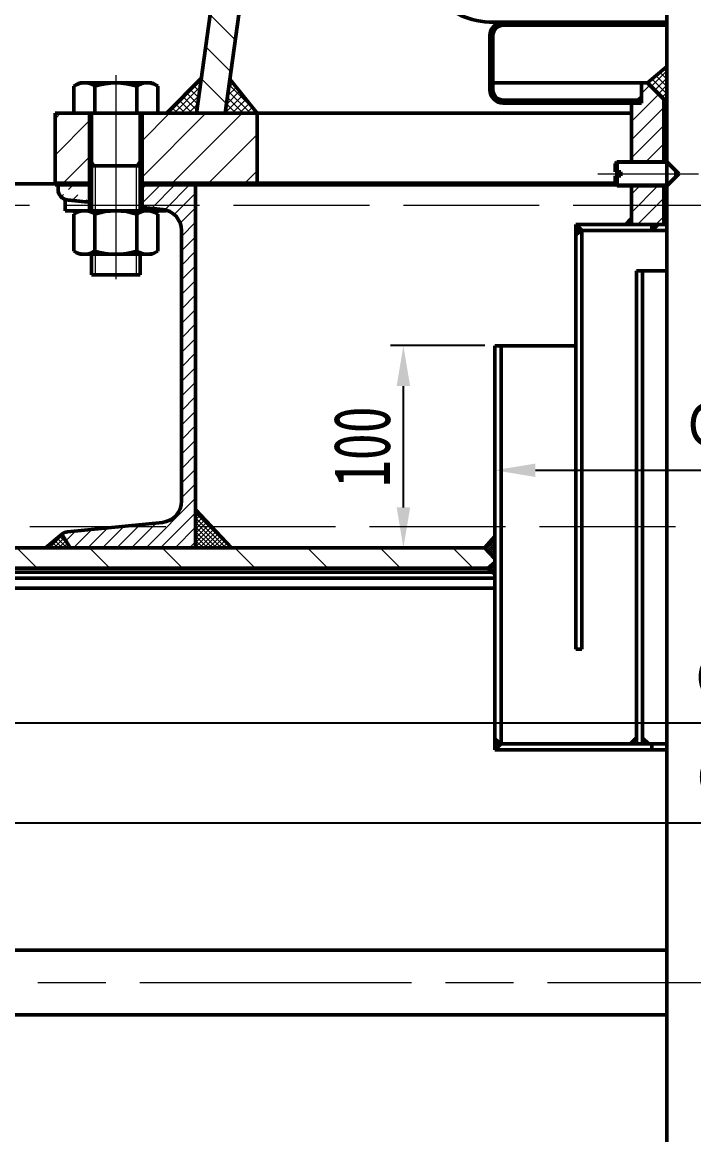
# Model space of a CAD drawing. Header units: millimetres. Extents: x 17368 to 100025, y -24769 to 12950.
# Drawn here: x 45498.5 to 45540, y -9011.9 to -8943.1 of the extents above; entities that cross this region are included whole.
import ezdxf

# ---------------------------------------------------------------- set-up
doc = ezdxf.new("R2010")
doc.units = ezdxf.units.MM
doc.header["$LTSCALE"] = 2.8
for name, pattern in [('AM_ISO02W050', [7.5, 6, -1.5]), ('AM_ISO02W050x2', [3.75, 3, -0.75]), ('AM_ISO08W050', [18, 12, -1.5, 3, -1.5]), ('AM_ISO08W050x2', [9, 6, -0.75, 1.5, -0.75])]:
    doc.linetypes.add(name, pattern=pattern)
doc.layers.get('0').update_dxf_attribs({"lineweight": 50})
doc.layers.get('Defpoints').update_dxf_attribs({"lineweight": 50})
for name, color, linetype, lineweight in [('AM_0', 7, 'Continuous', 50), ('AM_0N', 7, 'Continuous', 50), ('AM_3N', 6, 'AM_ISO02W050', 15), ('AM_4N', 3, 'Continuous', 15), ('AM_7N', 4, 'AM_ISO08W050', 15), ('bhatch', 5, 'Continuous', 15), ('dim', 7, 'Continuous', 15), ('细实线', 5, 'Continuous', 15)]:
    doc.layers.add(name, color=color, linetype=linetype, lineweight=lineweight)
doc.styles.add('仿宋体', font='', dxfattribs={"width": 0.7, "height": 3.5})
doc.styles.get('仿宋体').set_extended_font_data('FangSong_GB2312')
doc.dimstyles.new('ISO-25', dxfattribs={"dimtxt": 3.5, "dimasz": 2.5, "dimexe": 1.25, "dimexo": 0.625, "dimtad": 1, "dimdsep": 46, "dimtxsty": '仿宋体', "dimcen": 2.5, "dimadec": 0, "dimazin": 0, "dimtfac": 1, "dimtmove": 0, "dimatfit": 1, "dimfxl": 0, "dimarcsym": 0})
pattern_1 = [(45, (-21993.8874, -4614.7845), (-0.06735192091, 0.06735192091), []), (135, (-21993.8874, -4614.7845), (-0.06735192091, -0.06735192091), [])]
pattern_2 = [(45, (-21993.8874, -4614.7845), (-0.1403165019, 0.1403165019), []), (135, (-21993.8874, -4614.7845), (-0.1403165019, -0.1403165019), [])]
pattern_3 = [(45, (-21993.8874, -4614.7845), (-0.224506403, 0.224506403), []), (135, (-21993.8874, -4614.7845), (-0.224506403, -0.224506403), [])]
pattern_4 = [(45, (-21993.8874, -4614.7845), (-0.449012806, 0.449012806), [])]

# ---------------------------------------------------------------- blocks, each defined once
blk = doc.blocks.new('*D1275')
at = {"layer": 'Defpoints', "color": 0, "linetype": 'Continuous', "lineweight": 15}
for p in [(45369.225, -8977.522), (45414.762, -8977.522), (45539.913, -9348.821)]:
    blk.add_point(p, dxfattribs=at)
at = {"layer": '细实线', "color": 0, "linetype": 'Continuous', "lineweight": -2}
for p, q in [((45414.137, -8977.522), (45368.425, -8977.522)), ((45369.225, -9346.321), (45369.225, -8980.022)), ((45539.288, -9348.821), (45368.425, -9348.821))]:
    blk.add_line(p, q, dxfattribs=at)
at = {"layer": '细实线', "color": 0, "linetype": 'Continuous', "lineweight": 15}
for points in [[(45368.808, -8980.022), (45369.641, -8980.022), (45369.225, -8977.522)], [(45368.808, -9346.321), (45369.641, -9346.321), (45369.225, -9348.821)]]:
    blk.add_solid(points, dxfattribs=at)
at = {"layer": '细实线', "color": 0, "linetype": 'Continuous', "lineweight": 15, "insert": (45366.675, -9163.172), "char_height": 3.5, "attachment_point": 5, "rotation": 90, "style": '仿宋体'}
blk.add_mtext('2970', dxfattribs=at)
blk = doc.blocks.new('*D1277')
at = {"layer": 'Defpoints', "color": 0, "linetype": 'Continuous', "lineweight": 15}
for p in [(45522.065, -8963.147), (45527.725, -8963.147), (45523.787, -8975.647)]:
    blk.add_point(p, dxfattribs=at)
at = {"layer": '细实线', "color": 0, "linetype": 'Continuous', "lineweight": -2}
for p, q in [((45527.1, -8963.147), (45521.265, -8963.147)), ((45522.065, -8973.147), (45522.065, -8965.647)), ((45523.162, -8975.647), (45521.265, -8975.647))]:
    blk.add_line(p, q, dxfattribs=at)
at = {"layer": '细实线', "color": 0, "linetype": 'Continuous', "lineweight": 15}
for points in [[(45521.649, -8965.647), (45522.482, -8965.647), (45522.065, -8963.147)], [(45521.649, -8973.147), (45522.482, -8973.147), (45522.065, -8975.647)]]:
    blk.add_solid(points, dxfattribs=at)
at = {"layer": '细实线', "color": 0, "linetype": 'Continuous', "lineweight": 15, "insert": (45519.515, -8969.397), "char_height": 3.5, "attachment_point": 5, "rotation": 90, "style": '仿宋体'}
blk.add_mtext('100', dxfattribs=at)
blk = doc.blocks.new('*D1391')
at = {"layer": 'Defpoints', "color": 0, "lineweight": 15}
for p in [(45416.413, -8982.522), (45675.913, -8982.166), (45675.913, -8986.477)]:
    blk.add_point(p, dxfattribs=at)
at = {"layer": '细实线', "color": 0, "lineweight": -2}
for p, q in [((45416.413, -8983.147), (45416.413, -8987.277)), ((45675.913, -8982.791), (45675.913, -8987.277)), ((45418.913, -8986.477), (45673.413, -8986.477))]:
    blk.add_line(p, q, dxfattribs=at)
at = {"layer": '细实线', "color": 0, "lineweight": 15}
for points in [[(45418.913, -8986.06), (45418.913, -8986.893), (45416.413, -8986.477)], [(45673.413, -8986.06), (45673.413, -8986.893), (45675.913, -8986.477)]]:
    blk.add_solid(points, dxfattribs=at)
at = {"layer": '细实线', "color": 0, "lineweight": 15, "insert": (45544.736, -8983.662), "char_height": 3.5, "attachment_point": 5, "style": '仿宋体'}
blk.add_mtext('φ2076', dxfattribs=at)
blk = doc.blocks.new('*D1392')
at = {"layer": 'Defpoints', "color": 0, "lineweight": 15}
for p in [(45413.538, -8980.71), (45678.788, -8980.71), (45678.788, -8992.648)]:
    blk.add_point(p, dxfattribs=at)
at = {"layer": '细实线', "color": 0, "lineweight": -2}
for p, q in [((45413.538, -8981.335), (45413.538, -8993.448)), ((45678.788, -8981.335), (45678.788, -8993.448)), ((45416.038, -8992.648), (45676.288, -8992.648))]:
    blk.add_line(p, q, dxfattribs=at)
at = {"layer": '细实线', "color": 0, "lineweight": 15}
for points in [[(45416.038, -8992.232), (45416.038, -8993.065), (45413.538, -8992.648)], [(45676.288, -8992.232), (45676.288, -8993.065), (45678.788, -8992.648)]]:
    blk.add_solid(points, dxfattribs=at)
at = {"layer": '细实线', "color": 0, "lineweight": 15, "insert": (45544.812, -8989.834), "char_height": 3.5, "attachment_point": 5, "style": '仿宋体'}
blk.add_mtext('φ2122', dxfattribs=at)
blk = doc.blocks.new('*D1486')
at = {"layer": 'Defpoints', "color": 0, "lineweight": 15}
for p in [(45527.725, -8970.391), (45564.6, -8970.391), (45564.6, -8970.851)]:
    blk.add_point(p, dxfattribs=at)
at = {"layer": '细实线', "color": 0, "lineweight": -2}
for p, q in [((45530.225, -8970.851), (45562.1, -8970.851)), ((45527.725, -8971.016), (45527.725, -8971.651)), ((45564.6, -8971.016), (45564.6, -8971.651))]:
    blk.add_line(p, q, dxfattribs=at)
at = {"layer": '细实线', "color": 0, "lineweight": 15}
for points in [[(45530.225, -8970.435), (45530.225, -8971.268), (45527.725, -8970.851)], [(45562.1, -8970.435), (45562.1, -8971.268), (45564.6, -8970.851)]]:
    blk.add_solid(points, dxfattribs=at)
at = {"layer": '细实线', "color": 0, "lineweight": 15, "insert": (45545.078, -8968.036), "char_height": 3.5, "attachment_point": 5, "style": '仿宋体'}
blk.add_mtext('φ295x3', dxfattribs=at)

msp = doc.modelspace()

# ---------------------------------------------------------------- hatches: boundary and pattern name
at = {"layer": 'bhatch', "lineweight": 15}
h = msp.add_hatch(dxfattribs=at)
h.set_pattern_fill('ANSI31', color=256, scale=0.5, angle=90, style=0)
h.set_pattern_definition([(135, (-21993.8874, -4614.7845), (-1.122532015, -1.122532015), [])])
h.paths.add_polyline_path([(45523.50195, -8857.52245), (45521.73574, -8857.52245), (45517.65176, -8887.45995), (45519.41797, -8887.45995)])
h.paths.add_polyline_path([(45519.41797, -8887.45995), (45517.65176, -8887.45995), (45512.77827, -8923.18495), (45514.54448, -8923.18495)])
h.paths.add_polyline_path([(45509.28771, -8948.77245), (45511.05392, -8948.77245), (45514.54448, -8923.18495), (45512.77827, -8923.18495)])
h.paths.add_polyline_path([(45579.54715, -8923.18495), (45577.78094, -8923.18495), (45581.2715, -8948.77245), (45583.03771, -8948.77245)])
h.paths.add_polyline_path([(45577.78094, -8923.18495), (45579.54715, -8923.18495), (45570.58968, -8857.52245), (45568.82347, -8857.52245)])
h = msp.add_hatch(dxfattribs=at)
h.set_pattern_fill('ANSI31', color=256, scale=0.25, style=0)
h.set_pattern_definition([(45, (41308.8399, -8225.1257), (-0.56126601, 0.56126601), [])])
h.paths.add_polyline_path([(45538.16271, -8947.89745), (45537.16271, -8946.89745), (45536.78771, -8946.89745), (45536.78771, -8948.14745), (45536.16271, -8948.14745), (45536.16271, -8951.77245), (45538.16271, -8951.77245)])
h.paths.add_polyline_path([(45538.16271, -8953.27245), (45536.16271, -8953.27245), (45536.16271, -8955.64745), (45538.16271, -8955.64745)])
h.paths.add_polyline_path([(45556.16271, -8948.14745), (45555.53771, -8948.14745), (45555.53771, -8946.89745), (45555.16271, -8946.89745), (45554.16271, -8947.89745), (45554.16271, -8955.64745), (45556.16271, -8955.64745), (45556.16271, -8955.27245)])
at = {"layer": 'dim', "lineweight": 15}
h = msp.add_hatch(dxfattribs=at)
h.set_pattern_fill('ANSI31', color=256, scale=0.5, style=0)
h.set_pattern_definition([(45, (38046.3664, -7948.3736), (-1.122532, 1.122532), [])])
h.paths.add_polyline_path([(45500.53771, -8953.14745), (45502.66271, -8953.14745), (45502.66271, -8948.77245), (45500.53771, -8948.77245)])
h.paths.add_polyline_path([(45513.03771, -8953.14745), (45513.03771, -8948.77245), (45505.91271, -8948.77245), (45505.91271, -8953.14745), (45509.22521, -8953.14745)])
h.paths.add_polyline_path([(45579.28771, -8948.77245), (45579.28771, -8953.14745), (45586.41271, -8953.14745), (45586.41271, -8948.77245)])
h.paths.add_polyline_path([(45591.78771, -8948.77245), (45589.66271, -8948.77245), (45589.66271, -8953.14745), (45591.78771, -8953.14745)])
at = {"layer": 'dim'}
h = msp.add_hatch(dxfattribs=at)
h.set_pattern_fill('ANSI37', color=256, scale=0.0125, style=0)
h.set_pattern_definition([(45, (41308.214893, -8234.750724), (-0.02806330038, 0.02806330038), []), (135, (41308.214893, -8234.750724), (-0.02806330038, -0.02806330038), [])])
h.paths.add_polyline_path([(45536.10021, -8987.77245), (45536.47521, -8987.77245), (45536.47521, -8987.39745)])
h = msp.add_hatch(dxfattribs=at)
h.set_pattern_fill('ANSI37', color=256, scale=0.0125, style=0)
h.set_pattern_definition([(135, (49765.110518, -8234.750724), (0.02806330038, 0.02806330038), []), (45, (49765.110518, -8234.750724), (0.02806330038, -0.02806330038), [])])
h.paths.add_polyline_path([(45537.22521, -8987.77245), (45536.85021, -8987.77245), (45536.85021, -8987.39745)])
h = msp.add_hatch(dxfattribs=at)
h.set_pattern_fill('ANSI37', color=256, scale=0.0125, style=0)
h.set_pattern_definition([(45, (41306.089893, -8234.750724), (-0.02806330038, 0.02806330038), []), (135, (41306.089893, -8234.750724), (-0.02806330038, -0.02806330038), [])])
h.paths.add_polyline_path([(45527.72521, -8987.463), (45527.72521, -8988.14745), (45528.10021, -8987.77245)])
at = {"layer": '细实线', "lineweight": 15}
h = msp.add_hatch(dxfattribs=at)
h.set_pattern_fill('ANSI37', color=256, scale=0.1, style=0)
h.set_pattern_definition(pattern_3)
h.paths.add_polyline_path([(45538.35021, -8945.88992), (45537.16271, -8946.89745), (45538.16271, -8947.89745), (45538.33505, -8947.89745), (45538.35021, -8947.8823)])
h.paths.add_polyline_path([(45553.97521, -8945.81179), (45553.97521, -8947.89745), (45554.16271, -8947.89745), (45555.15398, -8946.90618), (45554.95912, -8946.71132)])
h = msp.add_hatch(dxfattribs=at)
h.set_pattern_fill('ANSI37', color=256, scale=0.1, style=0)
h.set_pattern_definition(pattern_3)
h.paths.add_polyline_path([(45509.58319, -8946.60647), (45507.44471, -8948.77245), (45509.28771, -8948.77245)])
h.paths.add_polyline_path([(45511.34203, -8946.66046), (45511.05392, -8948.77245), (45513.03771, -8948.77245)])
h.paths.add_polyline_path([(45580.98843, -8946.6974), (45579.28771, -8948.77245), (45581.2715, -8948.77245)])
h.paths.add_polyline_path([(45582.75642, -8946.71043), (45583.03771, -8948.77245), (45584.75442, -8948.77245)])
at = {"layer": '细实线', "linetype": 'Continuous', "lineweight": 15}
h = msp.add_hatch(dxfattribs=at)
h.set_pattern_fill('ANSI37', color=5, scale=0.03, style=0)
h.set_pattern_definition(pattern_1)
h.paths.add_polyline_path([(45527.41271, -8946.89745), (45527.41271, -8947.11499), (45527.60021, -8946.89745), (45527.41271, -8946.68147)])
h = msp.add_hatch(dxfattribs=at)
h.set_pattern_fill('ANSI37', color=5, scale=0.03, style=0)
h.set_pattern_definition(pattern_1)
h.paths.add_polyline_path([(45536.54331, -8947.95995), (45536.78771, -8948.14745), (45536.78771, -8947.77245)])
at = {"layer": '细实线', "lineweight": 15}
h = msp.add_hatch(dxfattribs=at)
h.set_pattern_fill('ANSI31', color=256, scale=0.2, style=0)
h.set_pattern_definition(pattern_4)
edge = h.paths.add_edge_path()
edge.add_line((45500.72521, -8953.14745), (45500.72521, -8953.49046))
edge.add_arc((45501.37521, -8953.49046), 0.65, 180, 264.2894069)
edge.add_line((45500.53771, -8953.14745), (45502.78771, -8953.14745))
edge.add_line((45502.66271, -8954.27245), (45502.66271, -8953.14745))
edge.add_line((45501.16271, -8954.12245), (45502.78771, -8954.28495))
h = msp.add_hatch(dxfattribs=at)
h.set_pattern_fill('ANSI31', color=256, scale=0.2, style=0)
h.set_pattern_definition(pattern_4)
h.paths.add_polyline_path([(45509.22521, -8953.14745), (45505.91271, -8953.14745), (45505.91271, -8954.59745), (45507.1683, -8954.72301), (45507.41271, -8954.74745), (45507.41271, -8954.77121, -0.33167927), (45508.35021, -8956.029), (45508.35021, -8972.7659, -0.38531359), (45507.1683, -8974.07189), (45501.31053, -8974.65767, 0.14723169), (45500.96427, -8974.80082), (45500.96013, -8974.80423), (45501.46524, -8975.64745), (45509.22521, -8975.64745)])
at = {"layer": '细实线', "linetype": 'Continuous', "lineweight": 15}
h = msp.add_hatch(dxfattribs=at)
h.set_pattern_fill('ANSI37', color=5, scale=0.03, style=0)
h.set_pattern_definition(pattern_1)
h.paths.add_polyline_path([(45532.72521, -8955.64745), (45532.72521, -8956.30351), (45533.10021, -8956.02245)])
h = msp.add_hatch(dxfattribs=at)
h.set_pattern_fill('ANSI37', color=5, scale=0.03, style=0)
h.set_pattern_definition(pattern_1)
h.paths.add_polyline_path([(45536.16271, -8955.64745), (45535.78771, -8955.64745), (45536.16271, -8955.27245)])
h = msp.add_hatch(dxfattribs=at)
h.set_pattern_fill('ANSI37', color=5, scale=0.03, style=0)
h.set_pattern_definition(pattern_1)
h.paths.add_polyline_path([(45537.41271, -8955.64745), (45537.78771, -8955.64745), (45537.41271, -8956.02245)])
h = msp.add_hatch(dxfattribs=at)
h.set_pattern_fill('ANSI37', color=5, scale=0.0625, style=0)
h.set_pattern_definition(pattern_2)
h.paths.add_polyline_path([(45509.22521, -8973.28381), (45509.22521, -8974.33495), (45510.21119, -8974.33495)])
h.paths.add_polyline_path([(45509.22521, -8974.33495), (45509.22521, -8975.64745), (45511.44233, -8975.64745), (45510.21119, -8974.33495)])
h = msp.add_hatch(dxfattribs=at)
h.set_pattern_fill('ANSI37', color=5, scale=0.0625, style=0)
h.set_pattern_definition(pattern_2)
h.paths.add_polyline_path([(45500.72521, -8975.30444, -0.22313277), (45500.96013, -8974.80423), (45499.93538, -8975.64745), (45500.72521, -8975.64745)])
h.paths.add_polyline_path([(45500.96013, -8974.80423, 0.22313277), (45500.72521, -8975.30444), (45500.72521, -8975.64745), (45501.46524, -8975.64745)])
h = msp.add_hatch(dxfattribs=at)
h.set_pattern_fill('ANSI37', color=5, scale=0.03, style=0)
h.set_pattern_definition(pattern_1)
h.paths.add_polyline_path([(45527.72521, -8974.93114), (45527.08376, -8975.64745), (45527.72521, -8975.64745)])
h.paths.add_polyline_path([(45527.72521, -8975.64745), (45527.08376, -8975.64745), (45527.72521, -8976.32137)])
at = {"layer": '细实线', "lineweight": 15}
h = msp.add_hatch(dxfattribs=at)
h.set_pattern_fill('ANSI31', color=256, angle=90, style=0)
h.set_pattern_definition([(135, (-21993.8874, -4614.7845), (-2.24506403, -2.24506403), [])])
h.paths.add_polyline_path([(45414.46364, -8975.64745), (45413.53771, -8975.64745), (45413.53771, -8976.89745), (45415.16271, -8976.89745), (45415.16271, -8975.64745)])
h.paths.add_polyline_path([(45426.63063, -8976.89745), (45426.91267, -8976.65185), (45426.91267, -8976.27396), (45426.17919, -8975.64745), (45417.66271, -8975.64745), (45417.66271, -8976.89745)])
h.paths.add_polyline_path([(45467.31815, -8976.89745), (45467.60019, -8976.65185), (45467.60019, -8976.27396), (45466.86671, -8975.64745), (45441.14616, -8975.64745), (45440.41267, -8976.27397), (45440.41267, -8976.65184), (45440.69473, -8976.89745)])
h.paths.add_polyline_path([(45475.4587, -8975.64745), (45474.72519, -8976.27398), (45474.72519, -8976.65183), (45475.00726, -8976.89745), (45527.2747, -8976.89745), (45527.72521, -8976.5324), (45527.72521, -8976.32137), (45527.08376, -8975.64745)])
h.paths.add_polyline_path([(45565.24166, -8975.64745), (45564.60021, -8976.32137), (45564.60021, -8976.6357), (45564.92082, -8976.89745), (45618.99078, -8976.89745), (45619.16269, -8976.70971), (45619.16269, -8976.05496), (45618.66523, -8975.64745)])
h.paths.add_polyline_path([(45674.66271, -8976.89745), (45674.66271, -8975.64745), (45623.66018, -8975.64745), (45623.16269, -8976.05498), (45623.16269, -8976.70969), (45623.33463, -8976.89745)])
h.paths.add_polyline_path([(45678.78771, -8975.64745), (45677.16271, -8975.64745), (45677.16271, -8976.89745), (45678.78771, -8976.89745)])
at = {"layer": '细实线', "linetype": 'Continuous', "lineweight": 15}
h = msp.add_hatch(dxfattribs=at)
h.set_pattern_fill('ANSI37', color=5, scale=0.03, style=0)
h.set_pattern_definition(pattern_1)
h.paths.add_polyline_path([(45527.72521, -8976.5324), (45527.2747, -8976.89745), (45527.72521, -8977.2965)])

# ---------------------------------------------------------------- linework, layer by layer
for p, q in [((45509.28771, -8948.77245), (45521.73574, -8857.52245)), ((45511.05392, -8948.77245), (45523.50195, -8857.52245)), ((45527.63661, -8943.14745), (45538.35021, -8943.14745)), ((45509.58319, -8946.60647), (45507.44471, -8948.77245)), ((45511.34203, -8946.66046), (45513.03771, -8948.77245)), ((45500.53771, -8948.77245), (45500.53771, -8953.14745)), ((45500.53771, -8948.77245), (45536.16271, -8948.77245)), ((45502.66271, -8948.77245), (45502.66271, -8953.14745)), ((45505.91271, -8948.77245), (45505.91271, -8953.14745)), ((45513.03771, -8948.77245), (45513.03771, -8953.14745)), ((45502.66271, -8954.80995), (45502.66271, -8953.14745)), ((45505.91271, -8954.80995), (45505.91271, -8953.14745)), ((45527.08376, -8975.64745), (45527.72521, -8974.93114)), ((45475.4587, -8975.64745), (45527.08376, -8975.64745)), ((45527.72521, -8976.32137), (45527.08376, -8975.64745)), ((45475.00726, -8976.89745), (45527.2747, -8976.89745)), ((45527.2747, -8976.89745), (45527.72521, -8976.5324)), ((45527.72521, -8977.2965), (45527.2747, -8976.89745)), ((45474.89747, -8977.52245), (45527.72521, -8977.52245)), ((45475.29435, -8977.14745), (45527.55694, -8977.14745)), ((45474.72519, -8978.14745), (45527.72521, -8978.14745))]:
    msp.add_line(p, q)
msp.add_arc((45527.63661, -8938.14745), 5, 172.5684855, 270)
at = {"layer": 'AM_0'}
for p, q in [((45538.35021, -8935.52245), (45538.35021, -8951.77245)), ((45537.16271, -8946.89745), (45538.35021, -8945.88992)), ((45536.78771, -8946.89745), (45536.78771, -8948.14745)), ((45537.16271, -8946.89745), (45538.16271, -8947.89745)), ((45536.16271, -8948.14745), (45536.16271, -8951.77245)), ((45536.16271, -8948.14745), (45536.78771, -8948.14745)), ((45536.78771, -8947.77245), (45536.54331, -8947.95995)), ((45536.54331, -8947.95995), (45536.78771, -8948.14745)), ((45538.16271, -8947.89745), (45538.16271, -8951.77245)), ((45538.16271, -8947.89745), (45538.35021, -8947.89745)), ((45538.35021, -8951.77245), (45538.35021, -8953.27245)), ((45536.16271, -8953.27245), (45536.16271, -8955.64745)), ((45538.16271, -8953.27245), (45538.16271, -8955.64745)), ((45538.35021, -8953.27245), (45538.35021, -9053.77245)), ((45532.72521, -8955.64745), (45538.35021, -8955.64745)), ((45532.72521, -8955.64745), (45532.72521, -8981.92174)), ((45532.72521, -8955.64745), (45533.10021, -8956.02245)), ((45536.16271, -8955.27245), (45535.78771, -8955.64745)), ((45536.16271, -8955.64745), (45536.16271, -8955.27245)), ((45536.16271, -8955.64745), (45536.16271, -8955.27245)), ((45537.41271, -8955.64745), (45537.41271, -8956.02245)), ((45537.41271, -8955.64745), (45537.41271, -8956.02245)), ((45537.41271, -8956.02245), (45537.78771, -8955.64745)), ((45533.10021, -8956.02245), (45532.72521, -8956.30351)), ((45533.10021, -8956.02245), (45538.35021, -8956.02245)), ((45533.10021, -8956.02245), (45533.10021, -8981.92174)), ((45536.47521, -8958.52245), (45536.47521, -8987.77245)), ((45536.47521, -8958.52245), (45538.35021, -8958.52245)), ((45536.85021, -8958.52245), (45536.85021, -8987.77245)), ((45527.72521, -8963.14745), (45527.72521, -8988.14745)), ((45532.72521, -8963.14745), (45527.72521, -8963.14745)), ((45528.10021, -8963.14745), (45528.10021, -8987.77245)), ((45532.72521, -8981.92174), (45533.10021, -8981.92174)), ((45536.47521, -8987.39745), (45536.10021, -8987.77245)), ((45536.85021, -8987.39745), (45537.22521, -8987.77245)), ((45528.10021, -8987.77245), (45527.72521, -8987.463)), ((45528.10021, -8987.77245), (45527.72521, -8988.14745)), ((45528.10021, -8987.77245), (45538.35021, -8987.77245)), ((45537.41271, -8987.77245), (45537.41271, -8988.14745)), ((45527.72521, -8988.14745), (45538.35021, -8988.14745))]:
    msp.add_line(p, q, dxfattribs=at)
at = {"layer": 'AM_0N'}
for p, q in [((45528.22521, -8943.33495), (45538.35021, -8943.33495)), ((45528.66271, -8943.14745), (45528.66271, -8943.33495)), ((45527.41271, -8943.95995), (45527.41271, -8946.89745)), ((45527.60021, -8943.95995), (45527.60021, -8946.89745)), ((45527.60021, -8946.89745), (45527.41271, -8946.68147)), ((45527.41271, -8947.33495), (45527.41271, -8946.89745)), ((45527.60021, -8946.89745), (45527.41271, -8947.11499)), ((45527.60021, -8947.33495), (45527.60021, -8946.89745)), ((45527.60021, -8946.89745), (45537.16271, -8946.89745)), ((45528.22521, -8947.95995), (45536.54331, -8947.95995)), ((45528.22521, -8948.14745), (45536.78771, -8948.14745)), ((45535.16271, -8951.89082), (45535.28108, -8951.77245)), ((45473.16269, -8953.14745), (45500.53771, -8953.14745)), ((45535.28108, -8953.27245), (45535.16271, -8953.15407)), ((45501.16271, -8954.12245), (45502.78771, -8954.28495)), ((45505.78771, -8954.58495), (45507.41271, -8954.74745)), ((45511.44233, -8975.64745), (45509.22521, -8973.28381)), ((45500.96013, -8974.80423), (45499.93538, -8975.64745)), ((45501.46524, -8975.64745), (45500.96013, -8974.80423))]:
    msp.add_line(p, q, dxfattribs=at)
at = {"layer": 'AM_0N', "extrusion": (0.5, -0.866025, 0)}
for p, q in [((45501.68896, -8947.0988), (45502.03771, -8946.89745)), ((45501.68896, -8955.0113), (45502.03771, -8954.80995)), ((45506.88646, -8957.2961), (45506.53771, -8957.49745))]:
    msp.add_line(p, q, dxfattribs=at)
at = {"layer": 'AM_0N', "extrusion": (1, 0, 0)}
for p, q in [((45501.68896, -8947.0988), (45501.68896, -8948.77245)), ((45502.988, -8947.0988), (45502.988, -8948.77245)), ((45505.58742, -8947.0988), (45505.58742, -8948.77245)), ((45506.88646, -8947.0988), (45506.88646, -8948.77245)), ((45502.78771, -8952.02245), (45502.78771, -8948.77245)), ((45505.78771, -8952.02245), (45505.78771, -8948.77245)), ((45502.78771, -8952.02245), (45502.78771, -8954.80995)), ((45505.78771, -8952.02245), (45505.78771, -8954.80995)), ((45501.68896, -8957.2961), (45501.68896, -8955.0113)), ((45502.98833, -8957.2961), (45502.98833, -8955.0113)), ((45505.58708, -8957.2961), (45505.58708, -8955.0113)), ((45506.88646, -8957.2961), (45506.88646, -8955.0113)), ((45502.78771, -8957.49745), (45502.78771, -8958.77245)), ((45505.78771, -8957.49745), (45505.78771, -8958.77245))]:
    msp.add_line(p, q, dxfattribs=at)
at = {"layer": 'AM_0N', "extrusion": (0, 1, 0)}
for p, q in [((45506.53771, -8946.89745), (45502.03771, -8946.89745)), ((45501.68896, -8948.77245), (45502.78771, -8948.77245)), ((45502.78771, -8948.77245), (45505.78771, -8948.77245)), ((45505.78771, -8948.77245), (45506.88646, -8948.77245)), ((45502.78771, -8952.02245), (45505.78771, -8952.02245)), ((45502.03771, -8957.49745), (45506.53771, -8957.49745)), ((45502.78771, -8958.77245), (45505.78771, -8958.77245))]:
    msp.add_line(p, q, dxfattribs=at)
at = {"layer": 'AM_0N', "extrusion": (-0.5, -0.866025, 0)}
for p, q in [((45506.88646, -8947.0988), (45506.53771, -8946.89745)), ((45506.88646, -8955.0113), (45506.53771, -8954.80995)), ((45501.68896, -8957.2961), (45502.03771, -8957.49745))]:
    msp.add_line(p, q, dxfattribs=at)
at = {"layer": 'AM_0N', "extrusion": (-1, 4.80841e-14, 0)}
for p, q in [((45535.16271, -8951.89082), (45535.16271, -8952.39745)), ((45535.28108, -8952.39745), (45535.28108, -8951.77245)), ((45535.16271, -8952.64745), (45535.16271, -8953.15407)), ((45535.28108, -8953.27245), (45535.28108, -8952.64745)), ((45535.51271, -8952.64745), (45535.51271, -8952.39745)), ((45538.91271, -8952.70995), (45538.91271, -8952.33495))]:
    msp.add_line(p, q, dxfattribs=at)
at = {"layer": 'AM_0N', "extrusion": (-4.80841e-14, -1, 0)}
for p, q in [((45538.35021, -8951.77245), (45535.28108, -8951.77245)), ((45535.16271, -8952.39745), (45535.51271, -8952.39745)), ((45535.16271, -8952.64745), (45535.51271, -8952.64745)), ((45535.28108, -8953.27245), (45538.35021, -8953.27245))]:
    msp.add_line(p, q, dxfattribs=at)
at = {"layer": 'AM_0N', "extrusion": (0.707107, 0.707107, 0)}
for p in [(45539.10021, -8952.52245), (45538.91271, -8952.33495)]:
    msp.add_line(p, (45538.35021, -8951.77245), dxfattribs=at)
at = {"layer": 'AM_0N', "extrusion": (-0.707107, 0.707107, 0)}
for p in [(45539.10021, -8952.52245), (45538.91271, -8952.70995)]:
    msp.add_line(p, (45538.35021, -8953.27245), dxfattribs=at)
at = {"layer": 'AM_0N', "lineweight": 70, "extrusion": (0, 1, 0)}
for p, q in [((45500.53771, -8953.14745), (45502.78771, -8953.14745)), ((45505.78771, -8953.14745), (45535.16271, -8953.14745))]:
    msp.add_line(p, q, dxfattribs=at)
at = {"layer": 'AM_0N', "extrusion": (2.60471e-13, 1, 0)}
msp.add_line((45509.22521, -8953.14745), (45505.91271, -8953.14745), dxfattribs=at)
at = {"layer": 'AM_0N', "extrusion": (-1, 2.60471e-13, 0)}
for p, q in [((45509.22521, -8975.64745), (45509.22521, -8953.14745)), ((45508.35021, -8956.029), (45508.35021, -8972.7659))]:
    msp.add_line(p, q, dxfattribs=at)
at = {"layer": 'AM_0N', "extrusion": (-1, 6.12303e-17, 0)}
for p, q in [((45501.16271, -8954.80995), (45501.16271, -8954.12245)), ((45506.78771, -8954.80995), (45506.78771, -8954.68495)), ((45507.41271, -8954.80995), (45507.41271, -8954.74745))]:
    msp.add_line(p, q, dxfattribs=at)
at = {"layer": 'AM_0N', "extrusion": (-0.099504, -0.995037, 0)}
for p, q in [((45501.31053, -8954.13723), (45502.78771, -8954.28495)), ((45505.78771, -8954.58495), (45507.1683, -8954.72301))]:
    msp.add_line(p, q, dxfattribs=at)
at = {"layer": 'AM_0N', "extrusion": (6.12303e-17, 1, 0)}
msp.add_line((45507.41271, -8954.80995), (45501.16271, -8954.80995), dxfattribs=at)
at = {"layer": 'AM_0N', "extrusion": (0.099504, -0.995037, 0)}
msp.add_line((45507.1683, -8974.07189), (45501.31053, -8974.65767), dxfattribs=at)
at = {"layer": 'AM_0N', "extrusion": (-1, 2.60471e-13, 0), "elevation": -45500.72521}
msp.add_lwpolyline([(8953.14745, 0), (8953.49046, 0)], dxfattribs=at)
at = {"layer": 'AM_0N'}
for centre, radius, start, end in [((45528.22521, -8943.95995), 0.8125, 90, 180), ((45528.22521, -8943.95995), 0.625, 90, 180), ((45502.33848, -8948.04574), 1.14829, 55.5531276, 115.5531276), ((45504.28771, -8951.19292), 4.29547, 72.387526, 107.612474), ((45506.23694, -8948.04574), 1.14829, 64.4468724, 124.4468724), ((45528.22521, -8947.33495), 0.8125, 180, 270), ((45528.22521, -8947.33495), 0.625, 180, 270), ((45501.37521, -8953.49046), 0.65, 180, 264.2894069), ((45502.33865, -8955.95878), 1.14883, 55.5615306, 115.5615306), ((45504.28771, -8959.10324), 4.29329, 72.3830312, 107.6169688), ((45506.23677, -8955.95878), 1.14883, 64.4384694, 124.4384694), ((45507.03771, -8956.029), 1.3125, 0, 84.2894069), ((45502.33865, -8956.34862), 1.14883, 244.4384694, 304.4384694), ((45504.28771, -8953.20415), 4.29329, 252.3830312, 287.6169688), ((45506.23677, -8956.34862), 1.14883, 235.5615306, 295.5615306), ((45507.03771, -8972.7659), 1.3125, 275.7105931, 0), ((45501.37521, -8975.30444), 0.65, 95.7105931, 129.6859462)]:
    msp.add_arc(centre, radius, start, end, dxfattribs=at)
at = {"layer": 'AM_3N', "linetype": 'AM_ISO02W050x2', "lineweight": 15, "extrusion": (0, 1, 0)}
for p, q in [((45438.0627, -8954.45995), (45674.28771, -8954.45995)), ((45488.47521, -8974.33495), (45599.98511, -8974.33495))]:
    msp.add_line(p, q, dxfattribs=at)
at = {"layer": 'AM_4N', "lineweight": 15}
for p, q in [((45503.01775, -8952.02245), (45502.78771, -8951.64745)), ((45505.55767, -8952.02245), (45505.78771, -8951.64745))]:
    msp.add_line(p, q, dxfattribs=at)
at = {"layer": 'AM_4N', "lineweight": 15, "extrusion": (1, 0, 0)}
for p, q in [((45503.01775, -8952.02245), (45503.01775, -8954.80995)), ((45505.55767, -8952.02245), (45505.55767, -8954.80995)), ((45503.01775, -8957.49745), (45503.01775, -8958.77245)), ((45505.55767, -8957.49745), (45505.55767, -8958.77245))]:
    msp.add_line(p, q, dxfattribs=at)
at = {"layer": 'AM_4N', "lineweight": 15, "extrusion": (-4.80841e-14, -1, 0)}
for p, q in [((45538.46858, -8951.89082), (45535.16271, -8951.89082)), ((45538.46858, -8953.15407), (45535.16271, -8953.15407))]:
    msp.add_line(p, q, dxfattribs=at)
at = {"layer": 'AM_7N', "linetype": 'AM_ISO08W050x2', "lineweight": 15, "extrusion": (1, 0, 0)}
msp.add_line((45504.28771, -8946.414), (45504.28771, -8959.039), dxfattribs=at)
at = {"layer": 'AM_7N', "linetype": 'AM_ISO08W050x2', "lineweight": 15}
for p, q in [((45534.08536, -8952.52245), (45540.29693, -8952.52245)), ((45404.9658, -9002.52245), (45543.58048, -9002.52245))]:
    msp.add_line(p, q, dxfattribs=at)
at = {"layer": 'AM_7N', "linetype": 'AM_ISO08W050x2', "lineweight": 15, "extrusion": (-4.80841e-14, -1, 0)}
msp.add_line((45534.78771, -8952.52245), (45539.28771, -8952.52245), dxfattribs=at)
at = {"layer": 'dim', "lineweight": 15}
for p, q in [((45538.33505, -8947.89745), (45538.35021, -8947.8823)), ((45502.66271, -8954.27245), (45502.66271, -8953.14745)), ((45505.91271, -8954.59745), (45505.91271, -8953.14745))]:
    msp.add_line(p, q, dxfattribs=at)
at = {"layer": '细实线', "color": 7, "linetype": 'Continuous', "lineweight": 50}
for p, q in [((45538.35021, -9000.52245), (45473.16269, -9000.52245)), ((45538.35021, -9004.52245), (45473.16269, -9004.52245))]:
    msp.add_line(p, q, dxfattribs=at)

# ---------------------------------------------------------------- dimensions: what is measured, and where the dimension line sits
at = {"layer": '细实线', "color": 5, "linetype": 'Continuous', "lineweight": 15}
for base, p1, p2, text, picture, middle in [((45522.0653, -8963.14745), (45523.7865, -8975.64745), (45527.72521, -8963.14745), '100', '*D1277', (45519.5153, -8969.39745)), ((45369.2246, -8977.52245), (45539.91271, -9348.82089), (45414.7625, -8977.52245), '2970', '*D1275', (45366.6746, -9163.17167))]:
    dim = msp.add_linear_dim(base=base, p1=p1, p2=p2, angle=90, text=text, dimstyle='ISO-25', override={"dimexe": 0.8, "dimgap": 0.8}, dxfattribs=at)
    dim.commit()
    dim.dimension.update_dxf_attribs({"geometry": picture, "text_midpoint": middle})
at = {"layer": '细实线', "lineweight": 15}
for base, p1, p2, text, picture, middle in [((45564.60021, -8970.85124), (45527.72521, -8970.39103), (45564.60021, -8970.39103), 'φ295x3', '*D1486', (45545.07785, -8970.85124)), ((45678.78771, -8992.64837), (45413.53771, -8980.70995), (45678.78771, -8980.70995), 'φ2122', '*D1392', (45544.8121, -8992.64837)), ((45675.91271, -8986.47677), (45416.41271, -8982.52245), (45675.91271, -8982.1658), 'φ2076', '*D1391', (45544.7362, -8986.47677))]:
    dim = msp.add_linear_dim(base=base, p1=p1, p2=p2, text=text, dimstyle='ISO-25', override={"dimexe": 0.8, "dimgap": 0.8}, dxfattribs=at)
    dim.commit()
    dim.dimension.update_dxf_attribs({"geometry": picture, "text_midpoint": middle, "dimtype": 160})

doc.saveas('drawing.dxf')
